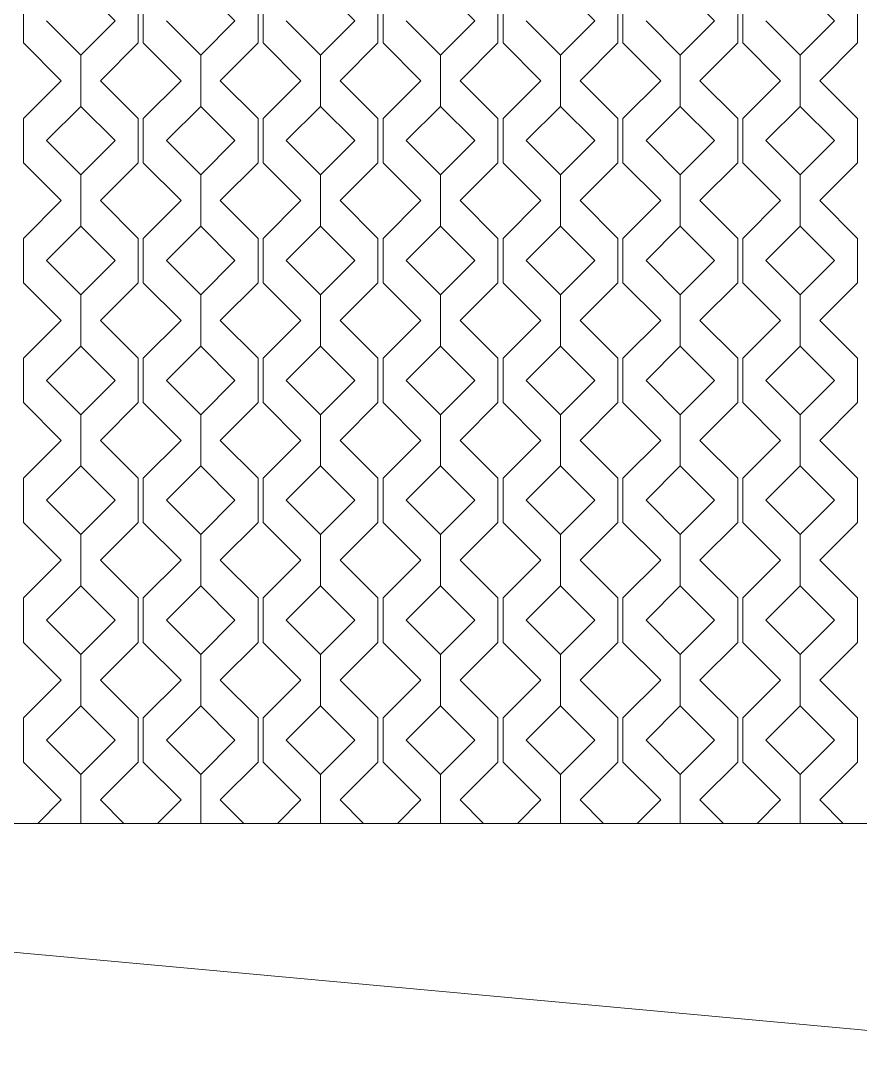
# Model space of a CAD drawing. Header units: millimetres. Extents: x -20794 to 71174, y -103753 to 30644.
# Drawn here: x 27500 to 29833, y 11110 to 14000 of the extents above; entities that cross this region are included whole.
import ezdxf

# ---------------------------------------------------------------- set-up
doc = ezdxf.new("R2010")
doc.units = ezdxf.units.MM
doc.header["$MEASUREMENT"] = 0
doc.layers.add('2D - Общий_Ном._пера__1', color=7, linetype='Continuous', lineweight=13)
doc.layers.add('Местность - Рельеф_Ном._пера__1', color=7, linetype='Continuous', lineweight=13)
doc.layers.add('Местность - Рельеф', color=7, linetype='Continuous')
doc.layers.add('Местность - Рельеф_Ном._пера__102', color=7, linetype='Continuous', lineweight=5, true_color=0xcccccc)
doc.linetypes.add('Зигзаг', pattern='A,0,[1,Р”Р’Р“ Р“РѕР»СѓР±РёРЅРєР° РґР»СЏ РіРµРѕР»РѕРіРѕРІ1.Shx,S=4.479718,R=0,X=0,Y=-0.141111],-564.444447,0', length=564.444447)

# ---------------------------------------------------------------- blocks, each defined once
blk = doc.blocks.new('*X1')
at = {"layer": 'Местность - Рельеф_Ном._пера__102', "color": 254, "linetype": 'Continuous', "lineweight": 5, "true_color": 0xcccccc}
for p, q in [((27666.639165, 14095.4156), (27762.0688, 13999.986)), ((27999.972165, 14095.4156), (28095.4018, 13999.986)), ((28333.305165, 14095.4156), (28428.7348, 13999.986)), ((28666.638165, 14095.4156), (28762.0678, 13999.986)), ((28999.971165, 14095.4156), (29095.4008, 13999.986)), ((29333.304165, 14095.4156), (29428.7338, 13999.986)), ((29666.637165, 14095.4156), (29762.0668, 13999.986)), ((27507.07, 14061.7305), (27507.07, 13999.986)), ((27826.208, 14061.7305), (27826.208, 13999.986)), ((27840.403, 14061.7305), (27840.403, 13999.986)), ((28159.541, 14061.7305), (28159.541, 13999.986)), ((28173.736, 14061.7305), (28173.736, 13999.986)), ((28492.874, 14061.7305), (28492.874, 13999.986)), ((28507.069, 14061.7305), (28507.069, 13999.986)), ((28826.207, 14061.7305), (28826.207, 13999.986)), ((28840.402, 14061.7305), (28840.402, 13999.986)), ((29159.54, 14061.7305), (29159.54, 13999.986)), ((29173.735, 14061.7305), (29173.735, 13999.986)), ((29492.873, 14061.7305), (29492.873, 13999.986)), ((29507.068, 14061.7305), (29507.068, 13999.986)), ((29826.206, 14061.7305), (29826.206, 13999.986)), ((27507.07, 13999.986), (27507.07, 13938.242)), ((27666.639, 13904.557), (27571.21, 13999.986)), ((27762.0686, 13999.986), (27666.639, 13904.557)), ((27826.208, 13999.986), (27826.208, 13938.242)), ((27840.403, 13999.986), (27840.403, 13938.242)), ((27999.972, 13904.557), (27904.543, 13999.986)), ((28095.4016, 13999.986), (27999.972, 13904.557)), ((28159.541, 13999.986), (28159.541, 13938.242)), ((28173.736, 13999.986), (28173.736, 13938.242)), ((28333.305, 13904.557), (28237.876, 13999.986)), ((28428.7346, 13999.986), (28333.305, 13904.557)), ((28492.874, 13999.986), (28492.874, 13938.242)), ((28507.069, 13999.986), (28507.069, 13938.242)), ((28666.638, 13904.557), (28571.209, 13999.986)), ((28762.0676, 13999.986), (28666.638, 13904.557)), ((28826.207, 13999.986), (28826.207, 13938.242)), ((28840.402, 13999.986), (28840.402, 13938.242)), ((28999.971, 13904.557), (28904.542, 13999.986)), ((29095.4006, 13999.986), (28999.971, 13904.557)), ((29159.54, 13999.986), (29159.54, 13938.242)), ((29173.735, 13999.986), (29173.735, 13938.242)), ((29333.304, 13904.557), (29237.875, 13999.986)), ((29428.7336, 13999.986), (29333.304, 13904.557)), ((29492.873, 13999.986), (29492.873, 13938.242)), ((29507.068, 13999.986), (29507.068, 13938.242)), ((29666.637, 13904.557), (29571.208, 13999.986)), ((29762.0666, 13999.986), (29666.637, 13904.557)), ((29826.206, 13999.986), (29826.206, 13938.242)), ((27611.992, 13833.32), (27507.07, 13938.242)), ((27826.208, 13938.242), (27721.2859, 13833.32)), ((27945.325, 13833.32), (27840.403, 13938.242)), ((28159.541, 13938.242), (28054.6189, 13833.32)), ((28278.658, 13833.32), (28173.736, 13938.242)), ((28492.874, 13938.242), (28387.9519, 13833.32)), ((28611.991, 13833.32), (28507.069, 13938.242)), ((28826.207, 13938.242), (28721.2849, 13833.32)), ((28945.324, 13833.32), (28840.402, 13938.242)), ((29159.54, 13938.242), (29054.6179, 13833.32)), ((29278.657, 13833.32), (29173.735, 13938.242)), ((29492.873, 13938.242), (29387.9509, 13833.32)), ((29611.99, 13833.32), (29507.068, 13938.242)), ((29826.206, 13938.242), (29721.2839, 13833.32)), ((27666.639, 13762.0826), (27666.639, 13904.557)), ((27666.639165, 13904.557), (27666.639165, 13762.0826)), ((27999.972, 13762.0826), (27999.972, 13904.557)), ((27999.972165, 13904.557), (27999.972165, 13762.0826)), ((28333.305, 13762.0826), (28333.305, 13904.557)), ((28333.305165, 13904.557), (28333.305165, 13762.0826)), ((28666.638, 13762.0826), (28666.638, 13904.557)), ((28666.638165, 13904.557), (28666.638165, 13762.0826)), ((28999.971, 13762.0826), (28999.971, 13904.557)), ((28999.971165, 13904.557), (28999.971165, 13762.0826)), ((29333.304, 13762.0826), (29333.304, 13904.557)), ((29333.304165, 13904.557), (29333.304165, 13762.0826)), ((29666.637, 13762.0826), (29666.637, 13904.557)), ((29666.637165, 13904.557), (29666.637165, 13762.0826)), ((27507.07, 13728.3975), (27611.992, 13833.32)), ((27721.2859, 13833.32), (27826.208, 13728.3975)), ((27840.403, 13728.3975), (27945.325, 13833.32)), ((28054.6189, 13833.32), (28159.541, 13728.3975)), ((28173.736, 13728.3975), (28278.658, 13833.32)), ((28387.9519, 13833.32), (28492.874, 13728.3975)), ((28507.069, 13728.3975), (28611.991, 13833.32)), ((28721.2849, 13833.32), (28826.207, 13728.3975)), ((28840.402, 13728.3975), (28945.324, 13833.32)), ((29054.6179, 13833.32), (29159.54, 13728.3975)), ((29173.735, 13728.3975), (29278.657, 13833.32)), ((29387.9509, 13833.32), (29492.873, 13728.3975)), ((29507.068, 13728.3975), (29611.99, 13833.32)), ((29721.2839, 13833.32), (29826.206, 13728.3975)), ((27571.21, 13666.653165), (27666.639, 13762.0828)), ((27666.639165, 13762.0826), (27762.0688, 13666.653)), ((27904.543, 13666.653165), (27999.972, 13762.0828)), ((27999.972165, 13762.0826), (28095.4018, 13666.653)), ((28237.876, 13666.653165), (28333.305, 13762.0828)), ((28333.305165, 13762.0826), (28428.7348, 13666.653)), ((28571.209, 13666.653165), (28666.638, 13762.0828)), ((28666.638165, 13762.0826), (28762.0678, 13666.653)), ((28904.542, 13666.653165), (28999.971, 13762.0828)), ((28999.971165, 13762.0826), (29095.4008, 13666.653)), ((29237.875, 13666.653165), (29333.304, 13762.0828)), ((29333.304165, 13762.0826), (29428.7338, 13666.653)), ((29571.208, 13666.653165), (29666.637, 13762.0828)), ((29666.637165, 13762.0826), (29762.0668, 13666.653)), ((27507.07, 13728.3975), (27507.07, 13666.653)), ((27826.208, 13728.3975), (27826.208, 13666.653)), ((27840.403, 13728.3975), (27840.403, 13666.653)), ((28159.541, 13728.3975), (28159.541, 13666.653)), ((28173.736, 13728.3975), (28173.736, 13666.653)), ((28492.874, 13728.3975), (28492.874, 13666.653)), ((28507.069, 13728.3975), (28507.069, 13666.653)), ((28826.207, 13728.3975), (28826.207, 13666.653)), ((28840.402, 13728.3975), (28840.402, 13666.653)), ((29159.54, 13728.3975), (29159.54, 13666.653)), ((29173.735, 13728.3975), (29173.735, 13666.653)), ((29492.873, 13728.3975), (29492.873, 13666.653)), ((29507.068, 13728.3975), (29507.068, 13666.653)), ((29826.206, 13728.3975), (29826.206, 13666.653)), ((27507.07, 13666.653), (27507.07, 13604.909)), ((27666.639, 13571.224), (27571.21, 13666.653)), ((27762.0686, 13666.653), (27666.639, 13571.224)), ((27826.208, 13666.653), (27826.208, 13604.909)), ((27840.403, 13666.653), (27840.403, 13604.909)), ((27999.972, 13571.224), (27904.543, 13666.653)), ((28095.4016, 13666.653), (27999.972, 13571.224)), ((28159.541, 13666.653), (28159.541, 13604.909)), ((28173.736, 13666.653), (28173.736, 13604.909)), ((28333.305, 13571.224), (28237.876, 13666.653)), ((28428.7346, 13666.653), (28333.305, 13571.224)), ((28492.874, 13666.653), (28492.874, 13604.909)), ((28507.069, 13666.653), (28507.069, 13604.909)), ((28666.638, 13571.224), (28571.209, 13666.653)), ((28762.0676, 13666.653), (28666.638, 13571.224)), ((28826.207, 13666.653), (28826.207, 13604.909)), ((28840.402, 13666.653), (28840.402, 13604.909)), ((28999.971, 13571.224), (28904.542, 13666.653)), ((29095.4006, 13666.653), (28999.971, 13571.224)), ((29159.54, 13666.653), (29159.54, 13604.909)), ((29173.735, 13666.653), (29173.735, 13604.909)), ((29333.304, 13571.224), (29237.875, 13666.653)), ((29428.7336, 13666.653), (29333.304, 13571.224)), ((29492.873, 13666.653), (29492.873, 13604.909)), ((29507.068, 13666.653), (29507.068, 13604.909)), ((29666.637, 13571.224), (29571.208, 13666.653)), ((29762.0666, 13666.653), (29666.637, 13571.224)), ((29826.206, 13666.653), (29826.206, 13604.909)), ((27611.992, 13499.987), (27507.07, 13604.909)), ((27826.208, 13604.909), (27721.2859, 13499.987)), ((27945.325, 13499.987), (27840.403, 13604.909)), ((28159.541, 13604.909), (28054.6189, 13499.987)), ((28278.658, 13499.987), (28173.736, 13604.909)), ((28492.874, 13604.909), (28387.9519, 13499.987)), ((28611.991, 13499.987), (28507.069, 13604.909)), ((28826.207, 13604.909), (28721.2849, 13499.987)), ((28945.324, 13499.987), (28840.402, 13604.909)), ((29159.54, 13604.909), (29054.6179, 13499.987)), ((29278.657, 13499.987), (29173.735, 13604.909)), ((29492.873, 13604.909), (29387.9509, 13499.987)), ((29611.99, 13499.987), (29507.068, 13604.909)), ((29826.206, 13604.909), (29721.2839, 13499.987)), ((27666.639, 13428.7496), (27666.639, 13571.224)), ((27666.639165, 13571.224), (27666.639165, 13428.7496)), ((27999.972, 13428.7496), (27999.972, 13571.224)), ((27999.972165, 13571.224), (27999.972165, 13428.7496)), ((28333.305, 13428.7496), (28333.305, 13571.224)), ((28333.305165, 13571.224), (28333.305165, 13428.7496)), ((28666.638, 13428.7496), (28666.638, 13571.224)), ((28666.638165, 13571.224), (28666.638165, 13428.7496)), ((28999.971, 13428.7496), (28999.971, 13571.224)), ((28999.971165, 13571.224), (28999.971165, 13428.7496)), ((29333.304, 13428.7496), (29333.304, 13571.224)), ((29333.304165, 13571.224), (29333.304165, 13428.7496)), ((29666.637, 13428.7496), (29666.637, 13571.224)), ((29666.637165, 13571.224), (29666.637165, 13428.7496)), ((27507.07, 13395.0645), (27611.992, 13499.987)), ((27721.2859, 13499.987), (27826.208, 13395.0645)), ((27840.403, 13395.0645), (27945.325, 13499.987)), ((28054.6189, 13499.987), (28159.541, 13395.0645)), ((28173.736, 13395.0645), (28278.658, 13499.987)), ((28387.9519, 13499.987), (28492.874, 13395.0645)), ((28507.069, 13395.0645), (28611.991, 13499.987)), ((28721.2849, 13499.987), (28826.207, 13395.0645)), ((28840.402, 13395.0645), (28945.324, 13499.987)), ((29054.6179, 13499.987), (29159.54, 13395.0645)), ((29173.735, 13395.0645), (29278.657, 13499.987)), ((29387.9509, 13499.987), (29492.873, 13395.0645)), ((29507.068, 13395.0645), (29611.99, 13499.987)), ((29721.2839, 13499.987), (29826.206, 13395.0645)), ((27571.21, 13333.320165), (27666.639, 13428.7498)), ((27666.639165, 13428.7496), (27762.0688, 13333.32)), ((27904.543, 13333.320165), (27999.972, 13428.7498)), ((27999.972165, 13428.7496), (28095.4018, 13333.32)), ((28237.876, 13333.320165), (28333.305, 13428.7498)), ((28333.305165, 13428.7496), (28428.7348, 13333.32)), ((28571.209, 13333.320165), (28666.638, 13428.7498)), ((28666.638165, 13428.7496), (28762.0678, 13333.32)), ((28904.542, 13333.320165), (28999.971, 13428.7498)), ((28999.971165, 13428.7496), (29095.4008, 13333.32)), ((29237.875, 13333.320165), (29333.304, 13428.7498)), ((29333.304165, 13428.7496), (29428.7338, 13333.32)), ((29571.208, 13333.320165), (29666.637, 13428.7498)), ((29666.637165, 13428.7496), (29762.0668, 13333.32)), ((27507.07, 13395.0645), (27507.07, 13333.32)), ((27826.208, 13395.0645), (27826.208, 13333.32)), ((27840.403, 13395.0645), (27840.403, 13333.32)), ((28159.541, 13395.0645), (28159.541, 13333.32)), ((28173.736, 13395.0645), (28173.736, 13333.32)), ((28492.874, 13395.0645), (28492.874, 13333.32)), ((28507.069, 13395.0645), (28507.069, 13333.32)), ((28826.207, 13395.0645), (28826.207, 13333.32)), ((28840.402, 13395.0645), (28840.402, 13333.32)), ((29159.54, 13395.0645), (29159.54, 13333.32)), ((29173.735, 13395.0645), (29173.735, 13333.32)), ((29492.873, 13395.0645), (29492.873, 13333.32)), ((29507.068, 13395.0645), (29507.068, 13333.32)), ((29826.206, 13395.0645), (29826.206, 13333.32)), ((27507.07, 13333.32), (27507.07, 13271.576)), ((27666.639, 13237.891), (27571.21, 13333.32)), ((27762.0686, 13333.32), (27666.639, 13237.891)), ((27826.208, 13333.32), (27826.208, 13271.576)), ((27840.403, 13333.32), (27840.403, 13271.576)), ((27999.972, 13237.891), (27904.543, 13333.32)), ((28095.4016, 13333.32), (27999.972, 13237.891)), ((28159.541, 13333.32), (28159.541, 13271.576)), ((28173.736, 13333.32), (28173.736, 13271.576)), ((28333.305, 13237.891), (28237.876, 13333.32)), ((28428.7346, 13333.32), (28333.305, 13237.891)), ((28492.874, 13333.32), (28492.874, 13271.576)), ((28507.069, 13333.32), (28507.069, 13271.576)), ((28666.638, 13237.891), (28571.209, 13333.32)), ((28762.0676, 13333.32), (28666.638, 13237.891)), ((28826.207, 13333.32), (28826.207, 13271.576)), ((28840.402, 13333.32), (28840.402, 13271.576)), ((28999.971, 13237.891), (28904.542, 13333.32)), ((29095.4006, 13333.32), (28999.971, 13237.891)), ((29159.54, 13333.32), (29159.54, 13271.576)), ((29173.735, 13333.32), (29173.735, 13271.576)), ((29333.304, 13237.891), (29237.875, 13333.32)), ((29428.7336, 13333.32), (29333.304, 13237.891)), ((29492.873, 13333.32), (29492.873, 13271.576)), ((29507.068, 13333.32), (29507.068, 13271.576)), ((29666.637, 13237.891), (29571.208, 13333.32)), ((29762.0666, 13333.32), (29666.637, 13237.891)), ((29826.206, 13333.32), (29826.206, 13271.576)), ((27611.992, 13166.654), (27507.07, 13271.576)), ((27826.208, 13271.576), (27721.2859, 13166.654)), ((27945.325, 13166.654), (27840.403, 13271.576)), ((28159.541, 13271.576), (28054.6189, 13166.654)), ((28278.658, 13166.654), (28173.736, 13271.576)), ((28492.874, 13271.576), (28387.9519, 13166.654)), ((28611.991, 13166.654), (28507.069, 13271.576)), ((28826.207, 13271.576), (28721.2849, 13166.654)), ((28945.324, 13166.654), (28840.402, 13271.576)), ((29159.54, 13271.576), (29054.6179, 13166.654)), ((29278.657, 13166.654), (29173.735, 13271.576)), ((29492.873, 13271.576), (29387.9509, 13166.654)), ((29611.99, 13166.654), (29507.068, 13271.576)), ((29826.206, 13271.576), (29721.2839, 13166.654)), ((27666.639, 13095.4166), (27666.639, 13237.891)), ((27666.639165, 13237.891), (27666.639165, 13095.4166)), ((27999.972, 13095.4166), (27999.972, 13237.891)), ((27999.972165, 13237.891), (27999.972165, 13095.4166)), ((28333.305, 13095.4166), (28333.305, 13237.891)), ((28333.305165, 13237.891), (28333.305165, 13095.4166)), ((28666.638, 13095.4166), (28666.638, 13237.891)), ((28666.638165, 13237.891), (28666.638165, 13095.4166)), ((28999.971, 13095.4166), (28999.971, 13237.891)), ((28999.971165, 13237.891), (28999.971165, 13095.4166)), ((29333.304, 13095.4166), (29333.304, 13237.891)), ((29333.304165, 13237.891), (29333.304165, 13095.4166)), ((29666.637, 13095.4166), (29666.637, 13237.891)), ((29666.637165, 13237.891), (29666.637165, 13095.4166)), ((27507.07, 13061.7315), (27611.992, 13166.654)), ((27721.2859, 13166.654), (27826.208, 13061.7315)), ((27840.403, 13061.7315), (27945.325, 13166.654)), ((28054.6189, 13166.654), (28159.541, 13061.7315)), ((28173.736, 13061.7315), (28278.658, 13166.654)), ((28387.9519, 13166.654), (28492.874, 13061.7315)), ((28507.069, 13061.7315), (28611.991, 13166.654)), ((28721.2849, 13166.654), (28826.207, 13061.7315)), ((28840.402, 13061.7315), (28945.324, 13166.654)), ((29054.6179, 13166.654), (29159.54, 13061.7315)), ((29173.735, 13061.7315), (29278.657, 13166.654)), ((29387.9509, 13166.654), (29492.873, 13061.7315)), ((29507.068, 13061.7315), (29611.99, 13166.654)), ((29721.2839, 13166.654), (29826.206, 13061.7315)), ((27571.21, 12999.987165), (27666.639, 13095.4168)), ((27666.639165, 13095.4166), (27762.0688, 12999.987)), ((27904.543, 12999.987165), (27999.972, 13095.4168)), ((27999.972165, 13095.4166), (28095.4018, 12999.987)), ((28237.876, 12999.987165), (28333.305, 13095.4168)), ((28333.305165, 13095.4166), (28428.7348, 12999.987)), ((28571.209, 12999.987165), (28666.638, 13095.4168)), ((28666.638165, 13095.4166), (28762.0678, 12999.987)), ((28904.542, 12999.987165), (28999.971, 13095.4168)), ((28999.971165, 13095.4166), (29095.4008, 12999.987)), ((29237.875, 12999.987165), (29333.304, 13095.4168)), ((29333.304165, 13095.4166), (29428.7338, 12999.987)), ((29571.208, 12999.987165), (29666.637, 13095.4168)), ((29666.637165, 13095.4166), (29762.0668, 12999.987)), ((27507.07, 13061.7315), (27507.07, 12999.987)), ((27826.208, 13061.7315), (27826.208, 12999.987)), ((27840.403, 13061.7315), (27840.403, 12999.987)), ((28159.541, 13061.7315), (28159.541, 12999.987)), ((28173.736, 13061.7315), (28173.736, 12999.987)), ((28492.874, 13061.7315), (28492.874, 12999.987)), ((28507.069, 13061.7315), (28507.069, 12999.987)), ((28826.207, 13061.7315), (28826.207, 12999.987)), ((28840.402, 13061.7315), (28840.402, 12999.987)), ((29159.54, 13061.7315), (29159.54, 12999.987)), ((29173.735, 13061.7315), (29173.735, 12999.987)), ((29492.873, 13061.7315), (29492.873, 12999.987)), ((29507.068, 13061.7315), (29507.068, 12999.987)), ((29826.206, 13061.7315), (29826.206, 12999.987)), ((27507.07, 12999.987), (27507.07, 12938.243)), ((27666.639, 12904.558), (27571.21, 12999.987)), ((27762.0686, 12999.987), (27666.639, 12904.558)), ((27826.208, 12999.987), (27826.208, 12938.243)), ((27840.403, 12999.987), (27840.403, 12938.243)), ((27999.972, 12904.558), (27904.543, 12999.987)), ((28095.4016, 12999.987), (27999.972, 12904.558)), ((28159.541, 12999.987), (28159.541, 12938.243)), ((28173.736, 12999.987), (28173.736, 12938.243)), ((28333.305, 12904.558), (28237.876, 12999.987)), ((28428.7346, 12999.987), (28333.305, 12904.558)), ((28492.874, 12999.987), (28492.874, 12938.243)), ((28507.069, 12999.987), (28507.069, 12938.243)), ((28666.638, 12904.558), (28571.209, 12999.987)), ((28762.0676, 12999.987), (28666.638, 12904.558)), ((28826.207, 12999.987), (28826.207, 12938.243)), ((28840.402, 12999.987), (28840.402, 12938.243)), ((28999.971, 12904.558), (28904.542, 12999.987)), ((29095.4006, 12999.987), (28999.971, 12904.558)), ((29159.54, 12999.987), (29159.54, 12938.243)), ((29173.735, 12999.987), (29173.735, 12938.243)), ((29333.304, 12904.558), (29237.875, 12999.987)), ((29428.7336, 12999.987), (29333.304, 12904.558)), ((29492.873, 12999.987), (29492.873, 12938.243)), ((29507.068, 12999.987), (29507.068, 12938.243)), ((29666.637, 12904.558), (29571.208, 12999.987)), ((29762.0666, 12999.987), (29666.637, 12904.558)), ((29826.206, 12999.987), (29826.206, 12938.243)), ((27611.992, 12833.321), (27507.07, 12938.243)), ((27826.208, 12938.243), (27721.2859, 12833.321)), ((27945.325, 12833.321), (27840.403, 12938.243)), ((28159.541, 12938.243), (28054.6189, 12833.321)), ((28278.658, 12833.321), (28173.736, 12938.243)), ((28492.874, 12938.243), (28387.9519, 12833.321)), ((28611.991, 12833.321), (28507.069, 12938.243)), ((28826.207, 12938.243), (28721.2849, 12833.321)), ((28945.324, 12833.321), (28840.402, 12938.243)), ((29159.54, 12938.243), (29054.6179, 12833.321)), ((29278.657, 12833.321), (29173.735, 12938.243)), ((29492.873, 12938.243), (29387.9509, 12833.321)), ((29611.99, 12833.321), (29507.068, 12938.243)), ((29826.206, 12938.243), (29721.2839, 12833.321)), ((27666.639, 12762.0836), (27666.639, 12904.558)), ((27666.639165, 12904.558), (27666.639165, 12762.0836)), ((27999.972, 12762.0836), (27999.972, 12904.558)), ((27999.972165, 12904.558), (27999.972165, 12762.0836)), ((28333.305, 12762.0836), (28333.305, 12904.558)), ((28333.305165, 12904.558), (28333.305165, 12762.0836)), ((28666.638, 12762.0836), (28666.638, 12904.558)), ((28666.638165, 12904.558), (28666.638165, 12762.0836)), ((28999.971, 12762.0836), (28999.971, 12904.558)), ((28999.971165, 12904.558), (28999.971165, 12762.0836)), ((29333.304, 12762.0836), (29333.304, 12904.558)), ((29333.304165, 12904.558), (29333.304165, 12762.0836)), ((29666.637, 12762.0836), (29666.637, 12904.558)), ((29666.637165, 12904.558), (29666.637165, 12762.0836)), ((27507.07, 12728.3985), (27611.992, 12833.321)), ((27721.2859, 12833.321), (27826.208, 12728.3985)), ((27840.403, 12728.3985), (27945.325, 12833.321)), ((28054.6189, 12833.321), (28159.541, 12728.3985)), ((28173.736, 12728.3985), (28278.658, 12833.321)), ((28387.9519, 12833.321), (28492.874, 12728.3985)), ((28507.069, 12728.3985), (28611.991, 12833.321)), ((28721.2849, 12833.321), (28826.207, 12728.3985)), ((28840.402, 12728.3985), (28945.324, 12833.321)), ((29054.6179, 12833.321), (29159.54, 12728.3985)), ((29173.735, 12728.3985), (29278.657, 12833.321)), ((29387.9509, 12833.321), (29492.873, 12728.3985)), ((29507.068, 12728.3985), (29611.99, 12833.321)), ((29721.2839, 12833.321), (29826.206, 12728.3985)), ((27571.21, 12666.654165), (27666.639, 12762.0838)), ((27666.639165, 12762.0836), (27762.0688, 12666.654)), ((27904.543, 12666.654165), (27999.972, 12762.0838)), ((27999.972165, 12762.0836), (28095.4018, 12666.654)), ((28237.876, 12666.654165), (28333.305, 12762.0838)), ((28333.305165, 12762.0836), (28428.7348, 12666.654)), ((28571.209, 12666.654165), (28666.638, 12762.0838)), ((28666.638165, 12762.0836), (28762.0678, 12666.654)), ((28904.542, 12666.654165), (28999.971, 12762.0838)), ((28999.971165, 12762.0836), (29095.4008, 12666.654)), ((29237.875, 12666.654165), (29333.304, 12762.0838)), ((29333.304165, 12762.0836), (29428.7338, 12666.654)), ((29571.208, 12666.654165), (29666.637, 12762.0838)), ((29666.637165, 12762.0836), (29762.0668, 12666.654)), ((27507.07, 12728.3985), (27507.07, 12666.654)), ((27826.208, 12728.3985), (27826.208, 12666.654)), ((27840.403, 12728.3985), (27840.403, 12666.654)), ((28159.541, 12728.3985), (28159.541, 12666.654)), ((28173.736, 12728.3985), (28173.736, 12666.654)), ((28492.874, 12728.3985), (28492.874, 12666.654)), ((28507.069, 12728.3985), (28507.069, 12666.654)), ((28826.207, 12728.3985), (28826.207, 12666.654)), ((28840.402, 12728.3985), (28840.402, 12666.654)), ((29159.54, 12728.3985), (29159.54, 12666.654)), ((29173.735, 12728.3985), (29173.735, 12666.654)), ((29492.873, 12728.3985), (29492.873, 12666.654)), ((29507.068, 12728.3985), (29507.068, 12666.654)), ((29826.206, 12728.3985), (29826.206, 12666.654)), ((27507.07, 12666.654), (27507.07, 12604.91)), ((27666.639, 12571.225), (27571.21, 12666.654)), ((27762.0686, 12666.654), (27666.639, 12571.225)), ((27826.208, 12666.654), (27826.208, 12604.91)), ((27840.403, 12666.654), (27840.403, 12604.91)), ((27999.972, 12571.225), (27904.543, 12666.654)), ((28095.4016, 12666.654), (27999.972, 12571.225)), ((28159.541, 12666.654), (28159.541, 12604.91)), ((28173.736, 12666.654), (28173.736, 12604.91)), ((28333.305, 12571.225), (28237.876, 12666.654)), ((28428.7346, 12666.654), (28333.305, 12571.225)), ((28492.874, 12666.654), (28492.874, 12604.91)), ((28507.069, 12666.654), (28507.069, 12604.91)), ((28666.638, 12571.225), (28571.209, 12666.654)), ((28762.0676, 12666.654), (28666.638, 12571.225)), ((28826.207, 12666.654), (28826.207, 12604.91)), ((28840.402, 12666.654), (28840.402, 12604.91)), ((28999.971, 12571.225), (28904.542, 12666.654)), ((29095.4006, 12666.654), (28999.971, 12571.225)), ((29159.54, 12666.654), (29159.54, 12604.91)), ((29173.735, 12666.654), (29173.735, 12604.91)), ((29333.304, 12571.225), (29237.875, 12666.654)), ((29428.7336, 12666.654), (29333.304, 12571.225)), ((29492.873, 12666.654), (29492.873, 12604.91)), ((29507.068, 12666.654), (29507.068, 12604.91)), ((29666.637, 12571.225), (29571.208, 12666.654)), ((29762.0666, 12666.654), (29666.637, 12571.225)), ((29826.206, 12666.654), (29826.206, 12604.91)), ((27611.992, 12499.988), (27507.07, 12604.91)), ((27826.208, 12604.91), (27721.2859, 12499.988)), ((27945.325, 12499.988), (27840.403, 12604.91)), ((28159.541, 12604.91), (28054.6189, 12499.988)), ((28278.658, 12499.988), (28173.736, 12604.91)), ((28492.874, 12604.91), (28387.9519, 12499.988)), ((28611.991, 12499.988), (28507.069, 12604.91)), ((28826.207, 12604.91), (28721.2849, 12499.988)), ((28945.324, 12499.988), (28840.402, 12604.91)), ((29159.54, 12604.91), (29054.6179, 12499.988)), ((29278.657, 12499.988), (29173.735, 12604.91)), ((29492.873, 12604.91), (29387.9509, 12499.988)), ((29611.99, 12499.988), (29507.068, 12604.91)), ((29826.206, 12604.91), (29721.2839, 12499.988)), ((27666.639, 12428.7506), (27666.639, 12571.225)), ((27666.639165, 12571.225), (27666.639165, 12428.7506)), ((27999.972, 12428.7506), (27999.972, 12571.225)), ((27999.972165, 12571.225), (27999.972165, 12428.7506)), ((28333.305, 12428.7506), (28333.305, 12571.225)), ((28333.305165, 12571.225), (28333.305165, 12428.7506)), ((28666.638, 12428.7506), (28666.638, 12571.225)), ((28666.638165, 12571.225), (28666.638165, 12428.7506)), ((28999.971, 12428.7506), (28999.971, 12571.225)), ((28999.971165, 12571.225), (28999.971165, 12428.7506)), ((29333.304, 12428.7506), (29333.304, 12571.225)), ((29333.304165, 12571.225), (29333.304165, 12428.7506)), ((29666.637, 12428.7506), (29666.637, 12571.225)), ((29666.637165, 12571.225), (29666.637165, 12428.7506)), ((27507.07, 12395.0655), (27611.992, 12499.988)), ((27721.2859, 12499.988), (27826.208, 12395.0655)), ((27840.403, 12395.0655), (27945.325, 12499.988)), ((28054.6189, 12499.988), (28159.541, 12395.0655)), ((28173.736, 12395.0655), (28278.658, 12499.988)), ((28387.9519, 12499.988), (28492.874, 12395.0655)), ((28507.069, 12395.0655), (28611.991, 12499.988)), ((28721.2849, 12499.988), (28826.207, 12395.0655)), ((28840.402, 12395.0655), (28945.324, 12499.988)), ((29054.6179, 12499.988), (29159.54, 12395.0655)), ((29173.735, 12395.0655), (29278.657, 12499.988)), ((29387.9509, 12499.988), (29492.873, 12395.0655)), ((29507.068, 12395.0655), (29611.99, 12499.988)), ((29721.2839, 12499.988), (29826.206, 12395.0655)), ((27571.21, 12333.321165), (27666.639, 12428.7508)), ((27666.639165, 12428.7506), (27762.0688, 12333.321)), ((27904.543, 12333.321165), (27999.972, 12428.7508)), ((27999.972165, 12428.7506), (28095.4018, 12333.321)), ((28237.876, 12333.321165), (28333.305, 12428.7508)), ((28333.305165, 12428.7506), (28428.7348, 12333.321)), ((28571.209, 12333.321165), (28666.638, 12428.7508)), ((28666.638165, 12428.7506), (28762.0678, 12333.321)), ((28904.542, 12333.321165), (28999.971, 12428.7508)), ((28999.971165, 12428.7506), (29095.4008, 12333.321)), ((29237.875, 12333.321165), (29333.304, 12428.7508)), ((29333.304165, 12428.7506), (29428.7338, 12333.321)), ((29571.208, 12333.321165), (29666.637, 12428.7508)), ((29666.637165, 12428.7506), (29762.0668, 12333.321)), ((27507.07, 12395.0655), (27507.07, 12333.321)), ((27826.208, 12395.0655), (27826.208, 12333.321)), ((27840.403, 12395.0655), (27840.403, 12333.321)), ((28159.541, 12395.0655), (28159.541, 12333.321)), ((28173.736, 12395.0655), (28173.736, 12333.321)), ((28492.874, 12395.0655), (28492.874, 12333.321)), ((28507.069, 12395.0655), (28507.069, 12333.321)), ((28826.207, 12395.0655), (28826.207, 12333.321)), ((28840.402, 12395.0655), (28840.402, 12333.321)), ((29159.54, 12395.0655), (29159.54, 12333.321)), ((29173.735, 12395.0655), (29173.735, 12333.321)), ((29492.873, 12395.0655), (29492.873, 12333.321)), ((29507.068, 12395.0655), (29507.068, 12333.321)), ((29826.206, 12395.0655), (29826.206, 12333.321)), ((27507.07, 12333.321), (27507.07, 12271.577)), ((27666.639, 12237.892), (27571.21, 12333.321)), ((27762.0686, 12333.321), (27666.639, 12237.892)), ((27826.208, 12333.321), (27826.208, 12271.577)), ((27840.403, 12333.321), (27840.403, 12271.577)), ((27999.972, 12237.892), (27904.543, 12333.321)), ((28095.4016, 12333.321), (27999.972, 12237.892)), ((28159.541, 12333.321), (28159.541, 12271.577)), ((28173.736, 12333.321), (28173.736, 12271.577)), ((28333.305, 12237.892), (28237.876, 12333.321)), ((28428.7346, 12333.321), (28333.305, 12237.892)), ((28492.874, 12333.321), (28492.874, 12271.577)), ((28507.069, 12333.321), (28507.069, 12271.577)), ((28666.638, 12237.892), (28571.209, 12333.321)), ((28762.0676, 12333.321), (28666.638, 12237.892)), ((28826.207, 12333.321), (28826.207, 12271.577)), ((28840.402, 12333.321), (28840.402, 12271.577)), ((28999.971, 12237.892), (28904.542, 12333.321)), ((29095.4006, 12333.321), (28999.971, 12237.892)), ((29159.54, 12333.321), (29159.54, 12271.577)), ((29173.735, 12333.321), (29173.735, 12271.577)), ((29333.304, 12237.892), (29237.875, 12333.321)), ((29428.7336, 12333.321), (29333.304, 12237.892)), ((29492.873, 12333.321), (29492.873, 12271.577)), ((29507.068, 12333.321), (29507.068, 12271.577)), ((29666.637, 12237.892), (29571.208, 12333.321)), ((29762.0666, 12333.321), (29666.637, 12237.892)), ((29826.206, 12333.321), (29826.206, 12271.577)), ((27611.992, 12166.655), (27507.07, 12271.577)), ((27826.208, 12271.577), (27721.2859, 12166.655)), ((27945.325, 12166.655), (27840.403, 12271.577)), ((28159.541, 12271.577), (28054.6189, 12166.655)), ((28278.658, 12166.655), (28173.736, 12271.577)), ((28492.874, 12271.577), (28387.9519, 12166.655)), ((28611.991, 12166.655), (28507.069, 12271.577)), ((28826.207, 12271.577), (28721.2849, 12166.655)), ((28945.324, 12166.655), (28840.402, 12271.577)), ((29159.54, 12271.577), (29054.6179, 12166.655)), ((29278.657, 12166.655), (29173.735, 12271.577)), ((29492.873, 12271.577), (29387.9509, 12166.655)), ((29611.99, 12166.655), (29507.068, 12271.577)), ((29826.206, 12271.577), (29721.2839, 12166.655)), ((27666.639, 12095.4176), (27666.639, 12237.892)), ((27666.639165, 12237.892), (27666.639165, 12095.4176)), ((27999.972, 12095.4176), (27999.972, 12237.892)), ((27999.972165, 12237.892), (27999.972165, 12095.4176)), ((28333.305, 12095.4176), (28333.305, 12237.892)), ((28333.305165, 12237.892), (28333.305165, 12095.4176)), ((28666.638, 12095.4176), (28666.638, 12237.892)), ((28666.638165, 12237.892), (28666.638165, 12095.4176)), ((28999.971, 12095.4176), (28999.971, 12237.892)), ((28999.971165, 12237.892), (28999.971165, 12095.4176)), ((29333.304, 12095.4176), (29333.304, 12237.892)), ((29333.304165, 12237.892), (29333.304165, 12095.4176)), ((29666.637, 12095.4176), (29666.637, 12237.892)), ((29666.637165, 12237.892), (29666.637165, 12095.4176)), ((27507.07, 12061.7325), (27611.992, 12166.655)), ((27721.2859, 12166.655), (27826.208, 12061.7325)), ((27840.403, 12061.7325), (27945.325, 12166.655)), ((28054.6189, 12166.655), (28159.541, 12061.7325)), ((28173.736, 12061.7325), (28278.658, 12166.655)), ((28387.9519, 12166.655), (28492.874, 12061.7325)), ((28507.069, 12061.7325), (28611.991, 12166.655)), ((28721.2849, 12166.655), (28826.207, 12061.7325)), ((28840.402, 12061.7325), (28945.324, 12166.655)), ((29054.6179, 12166.655), (29159.54, 12061.7325)), ((29173.735, 12061.7325), (29278.657, 12166.655)), ((29387.9509, 12166.655), (29492.873, 12061.7325)), ((29507.068, 12061.7325), (29611.99, 12166.655)), ((29721.2839, 12166.655), (29826.206, 12061.7325)), ((27571.21, 11999.988165), (27666.639, 12095.4178)), ((27666.639165, 12095.4176), (27762.0688, 11999.988)), ((27904.543, 11999.988165), (27999.972, 12095.4178)), ((27999.972165, 12095.4176), (28095.4018, 11999.988)), ((28237.876, 11999.988165), (28333.305, 12095.4178)), ((28333.305165, 12095.4176), (28428.7348, 11999.988)), ((28571.209, 11999.988165), (28666.638, 12095.4178)), ((28666.638165, 12095.4176), (28762.0678, 11999.988)), ((28904.542, 11999.988165), (28999.971, 12095.4178)), ((28999.971165, 12095.4176), (29095.4008, 11999.988)), ((29237.875, 11999.988165), (29333.304, 12095.4178)), ((29333.304165, 12095.4176), (29428.7338, 11999.988)), ((29571.208, 11999.988165), (29666.637, 12095.4178)), ((29666.637165, 12095.4176), (29762.0668, 11999.988)), ((27507.07, 12061.7325), (27507.07, 11999.988)), ((27826.208, 12061.7325), (27826.208, 11999.988)), ((27840.403, 12061.7325), (27840.403, 11999.988)), ((28159.541, 12061.7325), (28159.541, 11999.988)), ((28173.736, 12061.7325), (28173.736, 11999.988)), ((28492.874, 12061.7325), (28492.874, 11999.988)), ((28507.069, 12061.7325), (28507.069, 11999.988)), ((28826.207, 12061.7325), (28826.207, 11999.988)), ((28840.402, 12061.7325), (28840.402, 11999.988)), ((29159.54, 12061.7325), (29159.54, 11999.988)), ((29173.735, 12061.7325), (29173.735, 11999.988)), ((29492.873, 12061.7325), (29492.873, 11999.988)), ((29507.068, 12061.7325), (29507.068, 11999.988)), ((29826.206, 12061.7325), (29826.206, 11999.988)), ((27507.07, 11999.988), (27507.07, 11938.244)), ((27666.639, 11904.559), (27571.21, 11999.988)), ((27762.0686, 11999.988), (27666.639, 11904.559)), ((27826.208, 11999.988), (27826.208, 11938.244)), ((27840.403, 11999.988), (27840.403, 11938.244)), ((27999.972, 11904.559), (27904.543, 11999.988)), ((28095.4016, 11999.988), (27999.972, 11904.559)), ((28159.541, 11999.988), (28159.541, 11938.244)), ((28173.736, 11999.988), (28173.736, 11938.244)), ((28333.305, 11904.559), (28237.876, 11999.988)), ((28428.7346, 11999.988), (28333.305, 11904.559)), ((28492.874, 11999.988), (28492.874, 11938.244)), ((28507.069, 11999.988), (28507.069, 11938.244)), ((28666.638, 11904.559), (28571.209, 11999.988)), ((28762.0676, 11999.988), (28666.638, 11904.559)), ((28826.207, 11999.988), (28826.207, 11938.244)), ((28840.402, 11999.988), (28840.402, 11938.244)), ((28999.971, 11904.559), (28904.542, 11999.988)), ((29095.4006, 11999.988), (28999.971, 11904.559)), ((29159.54, 11999.988), (29159.54, 11938.244)), ((29173.735, 11999.988), (29173.735, 11938.244)), ((29333.304, 11904.559), (29237.875, 11999.988)), ((29428.7336, 11999.988), (29333.304, 11904.559)), ((29492.873, 11999.988), (29492.873, 11938.244)), ((29507.068, 11999.988), (29507.068, 11938.244)), ((29666.637, 11904.559), (29571.208, 11999.988)), ((29762.0666, 11999.988), (29666.637, 11904.559)), ((29826.206, 11999.988), (29826.206, 11938.244)), ((27611.992, 11833.322), (27507.07, 11938.244)), ((27826.208, 11938.244), (27721.2859, 11833.322)), ((27945.325, 11833.322), (27840.403, 11938.244)), ((28159.541, 11938.244), (28054.6189, 11833.322)), ((28278.658, 11833.322), (28173.736, 11938.244)), ((28492.874, 11938.244), (28387.9519, 11833.322)), ((28611.991, 11833.322), (28507.069, 11938.244)), ((28826.207, 11938.244), (28721.2849, 11833.322)), ((28945.324, 11833.322), (28840.402, 11938.244)), ((29159.54, 11938.244), (29054.6179, 11833.322)), ((29278.657, 11833.322), (29173.735, 11938.244)), ((29492.873, 11938.244), (29387.9509, 11833.322)), ((29611.99, 11833.322), (29507.068, 11938.244)), ((29826.206, 11938.244), (29721.2839, 11833.322)), ((27666.639, 11768.30773), (27666.639, 11904.559)), ((27666.639165, 11904.559), (27666.639165, 11768.30773)), ((27999.972, 11768.30773), (27999.972, 11904.559)), ((27999.972165, 11904.559), (27999.972165, 11768.30773)), ((28333.305, 11768.30773), (28333.305, 11904.559)), ((28333.305165, 11904.559), (28333.305165, 11768.30773)), ((28666.638, 11768.30773), (28666.638, 11904.559)), ((28666.638165, 11904.559), (28666.638165, 11768.30773)), ((28999.971, 11768.30773), (28999.971, 11904.559)), ((28999.971165, 11904.559), (28999.971165, 11768.30773)), ((29333.304, 11768.30773), (29333.304, 11904.559)), ((29333.304165, 11904.559), (29333.304165, 11768.30773)), ((29666.637, 11768.30773), (29666.637, 11904.559)), ((29666.637165, 11904.559), (29666.637165, 11768.30773)), ((27546.97804, 11768.30773), (27611.992, 11833.322)), ((27721.2859, 11833.322), (27786.299922, 11768.30773)), ((27880.31104, 11768.30773), (27945.325, 11833.322)), ((28054.6189, 11833.322), (28119.632922, 11768.30773)), ((28213.64404, 11768.30773), (28278.658, 11833.322)), ((28387.9519, 11833.322), (28452.965922, 11768.30773)), ((28546.97704, 11768.30773), (28611.991, 11833.322)), ((28721.2849, 11833.322), (28786.298922, 11768.30773)), ((28880.31004, 11768.30773), (28945.324, 11833.322)), ((29054.6179, 11833.322), (29119.631922, 11768.30773)), ((29213.64304, 11768.30773), (29278.657, 11833.322)), ((29387.9509, 11833.322), (29452.964922, 11768.30773)), ((29546.97604, 11768.30773), (29611.99, 11833.322)), ((29721.2839, 11833.322), (29786.297922, 11768.30773))]:
    blk.add_line(p, q, dxfattribs=at)

msp = doc.modelspace()

# ---------------------------------------------------------------- linework, layer by layer
at = {"layer": '2D - Общий_Ном._пера__1', "color": 7, "linetype": 'Зигзаг', "lineweight": 13}
msp.add_lwpolyline([(-733.9, 13994.6), (-3097.4, 12414.3), (-4297.7, 9223.1), (-2358.4, 4039.8), (3377.1, -1049.7), (10891.7, -5170.6), (26961.2, -5843.6), (40359.1, -3612.9), (38419.6, 10407.9)], close=True, dxfattribs=at)
at = {"layer": 'Местность - Рельеф_Ном._пера__1', "color": 7, "linetype": 'Continuous', "lineweight": 13, "flags": 128}
msp.add_lwpolyline([(-11201.1, 19480.6), (-10280.5, 16777.1), (-8555.3, 10806.7), (-6432.9, 10898.4), (-2247.8, 10663.4), (-2362.6, 10919.8), (-2361.2, 11119.8), (21278.3, 11161.8), (21278.3, 12068.3), (24747.6, 12068.3), (24747.6, 11768.3), (31807.4, 11768.3), (31907.6, 14903.8), (32137.3, 18525.9), (31420.5, 18676.8), (31076.4, 18711.5), (29894.8, 18811.1), (28679.4, 18877), (24956.4, 18963), (17007.1, 19022.9), (8149.7, 19232.4), (-1518.8, 19397.4)], close=True, dxfattribs=at)

# ---------------------------------------------------------------- block references
at = {"layer": 'Местность - Рельеф', "color": 7, "lineweight": 13}
msp.add_blockref('*X1', (0, 0), dxfattribs=at)

doc.saveas('drawing.dxf')
